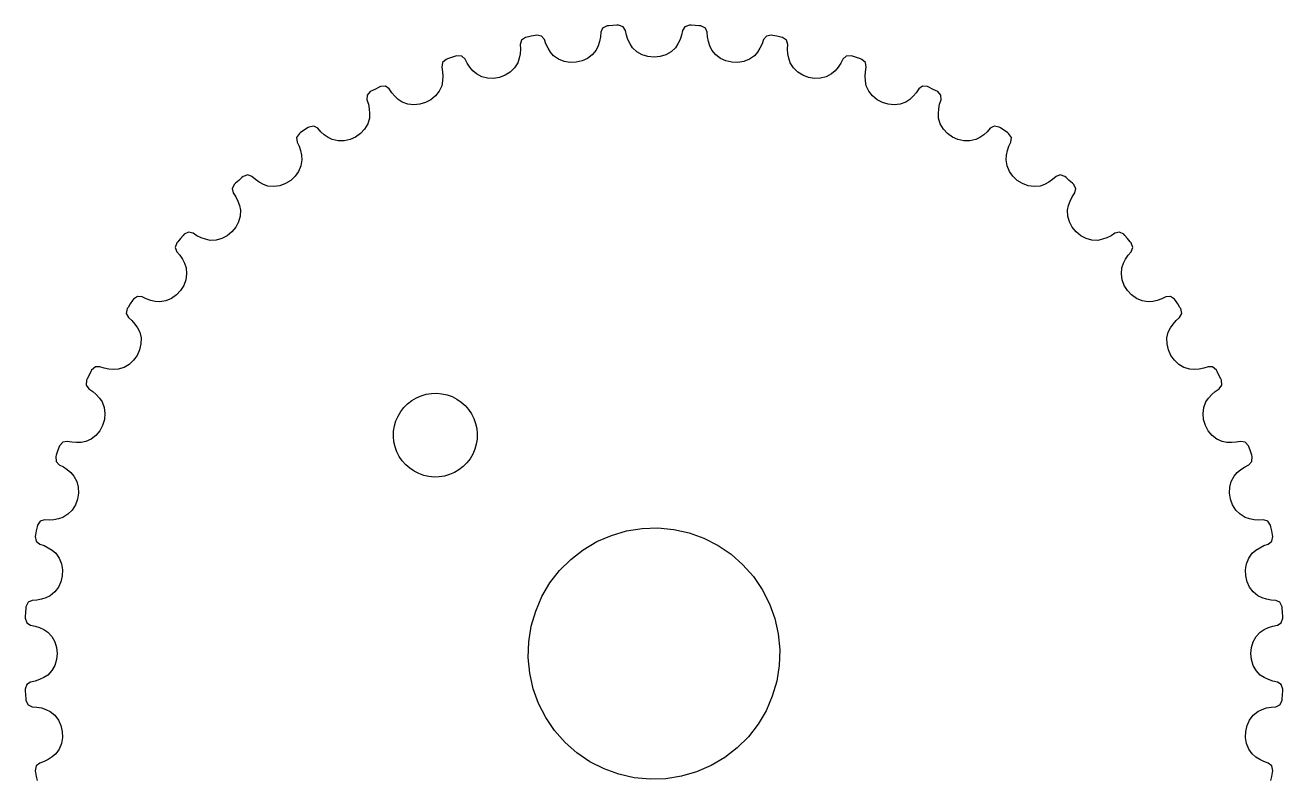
# Model space of a CAD drawing. Header units: metres. Extents: x -15 to 15, y 95 to 235.
# Drawn here: x -15 to 15, y 216.99 to 235 of the extents above; entities that cross this region are included whole.
import ezdxf

# ---------------------------------------------------------------- set-up
doc = ezdxf.new("R2010")
doc.units = ezdxf.units.M

msp = doc.modelspace()

# ---------------------------------------------------------------- linework, layer by layer
for p, q in [((-1.2247, 234.932), (-1.26839, 234.832)), ((-1.11827, 234.983), (-1.2247, 234.932)), ((-1.08076, 234.986), (-1.11827, 234.983)), ((-0.98267, 234.993), (-1.08076, 234.986)), ((-0.88452, 234.999), (-0.98267, 234.993)), ((-0.84697, 235.001), (-0.88452, 234.999)), ((-0.73459, 234.964), (-0.84697, 235.001)), ((-0.67837, 234.87), (-0.73459, 234.964)), ((0.73474, 234.964), (0.67837, 234.87)), ((0.84697, 235.001), (0.73474, 234.964)), ((0.88452, 234.999), (0.84697, 235.001)), ((0.98267, 234.993), (0.88452, 234.999)), ((1.08076, 234.986), (0.98267, 234.993)), ((1.11827, 234.983), (1.08076, 234.986)), ((1.22484, 234.932), (1.11827, 234.983)), ((1.26839, 234.832), (1.22484, 234.932)), ((-3.16319, 234.644), (-3.19348, 234.539)), ((-3.06439, 234.709), (-3.16319, 234.644)), ((-3.02759, 234.717), (-3.06439, 234.709)), ((-2.9312, 234.736), (-3.02759, 234.717)), ((-2.83469, 234.755), (-2.9312, 234.736)), ((-2.79773, 234.762), (-2.83469, 234.755)), ((-2.68147, 234.74), (-2.79773, 234.762)), ((-2.61356, 234.655), (-2.68147, 234.74)), ((-2.57729, 234.551), (-2.61356, 234.655)), ((-1.27646, 234.722), (-1.29799, 234.614)), ((-1.26839, 234.832), (-1.27646, 234.722)), ((-0.65599, 234.763), (-0.67837, 234.87)), ((-0.62039, 234.658), (-0.65599, 234.763)), ((-0.57219, 234.557), (-0.62039, 234.658)), ((0.62054, 234.658), (0.57236, 234.557)), ((0.65605, 234.763), (0.62054, 234.658)), ((0.67837, 234.87), (0.65605, 234.763)), ((1.2765, 234.722), (1.26839, 234.832)), ((1.29814, 234.613), (1.2765, 234.722)), ((2.61356, 234.655), (2.57733, 234.551)), ((2.68161, 234.74), (2.61356, 234.655)), ((2.79773, 234.762), (2.68161, 234.74)), ((2.83469, 234.755), (2.79773, 234.762)), ((2.9312, 234.736), (2.83469, 234.755)), ((3.02759, 234.717), (2.9312, 234.736)), ((3.06439, 234.709), (3.02759, 234.717)), ((3.16333, 234.644), (3.06439, 234.709)), ((3.19348, 234.539), (3.16333, 234.644)), ((-3.19434, 234.319), (-3.21481, 234.209)), ((-3.18712, 234.429), (-3.19434, 234.319)), ((-3.19348, 234.539), (-3.18712, 234.429)), ((-2.52832, 234.452), (-2.57729, 234.551)), ((-2.46739, 234.358), (-2.52832, 234.452)), ((-2.39519, 234.271), (-2.46739, 234.358)), ((-1.37994, 234.404), (-1.47218, 234.294)), ((-1.33263, 234.507), (-1.37994, 234.404)), ((-1.29799, 234.614), (-1.33263, 234.507)), ((-0.51199, 234.461), (-0.57219, 234.557)), ((-0.40616, 234.364), (-0.51199, 234.461)), ((-0.28165, 234.294), (-0.40616, 234.364)), ((0.40616, 234.364), (0.28165, 234.294)), ((0.51199, 234.461), (0.40616, 234.364)), ((0.57236, 234.557), (0.51199, 234.461)), ((1.33279, 234.507), (1.29814, 234.613)), ((1.37994, 234.404), (1.33279, 234.507)), ((1.47218, 234.294), (1.37994, 234.404)), ((2.46756, 234.358), (2.39519, 234.271)), ((2.52847, 234.452), (2.46756, 234.358)), ((2.57733, 234.551), (2.52847, 234.452)), ((3.18718, 234.429), (3.19348, 234.539)), ((3.19449, 234.319), (3.18718, 234.429)), ((3.21498, 234.209), (3.19449, 234.319)), ((-5.04756, 234.106), (-5.06392, 233.998)), ((-4.95808, 234.183), (-5.04756, 234.106)), ((-4.92259, 234.196), (-4.95808, 234.183)), ((-4.82957, 234.227), (-4.92259, 234.196)), ((-4.73636, 234.259), (-4.82957, 234.227)), ((-4.70062, 234.271), (-4.73636, 234.259)), ((-4.58247, 234.264), (-4.70062, 234.271)), ((-4.50403, 234.188), (-4.58247, 234.264)), ((-4.45447, 234.09), (-4.50403, 234.188)), ((-4.39299, 233.998), (-4.45447, 234.09)), ((-3.24828, 234.101), (-3.32536, 233.98)), ((-3.21481, 234.209), (-3.24828, 234.101)), ((-2.27757, 234.188), (-2.39519, 234.271)), ((-2.14494, 234.135), (-2.27757, 234.188)), ((-2.00317, 234.11), (-2.14494, 234.135)), ((-1.85823, 234.115), (-2.00317, 234.11)), ((-1.71706, 234.148), (-1.85823, 234.115)), ((-1.58646, 234.208), (-1.71706, 234.148)), ((-1.47218, 234.294), (-1.58646, 234.208)), ((-0.14429, 234.251), (-0.28165, 234.294)), ((0, 234.237), (-0.14429, 234.251)), ((0.14429, 234.251), (0, 234.237)), ((0.28165, 234.294), (0.14429, 234.251)), ((1.58646, 234.208), (1.47218, 234.294)), ((1.71706, 234.148), (1.58646, 234.208)), ((1.85823, 234.115), (1.71706, 234.148)), ((2.00317, 234.11), (1.85823, 234.115)), ((2.14494, 234.135), (2.00317, 234.11)), ((2.27757, 234.188), (2.14494, 234.135)), ((2.39519, 234.271), (2.27757, 234.188)), ((3.24828, 234.101), (3.21498, 234.209)), ((3.32536, 233.98), (3.24828, 234.101)), ((4.45453, 234.09), (4.39314, 233.998)), ((4.50403, 234.188), (4.45453, 234.09)), ((4.58261, 234.264), (4.50403, 234.188)), ((4.70062, 234.271), (4.58261, 234.264)), ((4.73636, 234.259), (4.70062, 234.271)), ((4.82957, 234.227), (4.73636, 234.259)), ((4.92259, 234.196), (4.82957, 234.227)), ((4.95808, 234.183), (4.92259, 234.196)), ((5.0477, 234.106), (4.95808, 234.183)), ((5.06392, 233.998), (5.0477, 234.106)), ((-5.06392, 233.998), (-5.04326, 233.89)), ((-5.04326, 233.89), (-5.03603, 233.78)), ((-5.03603, 233.78), (-5.04201, 233.668)), ((-4.32037, 233.913), (-4.39299, 233.998)), ((-4.2374, 233.836), (-4.32037, 233.913)), ((-4.11002, 233.769), (-4.2374, 233.836)), ((-3.97153, 233.734), (-4.11002, 233.769)), ((-3.82779, 233.728), (-3.97153, 233.734)), ((-3.68468, 233.751), (-3.82779, 233.728)), ((-3.54903, 233.803), (-3.68468, 233.751)), ((-3.42743, 233.88), (-3.54903, 233.803)), ((-3.32536, 233.98), (-3.42743, 233.88)), ((3.42743, 233.88), (3.32536, 233.98)), ((3.54903, 233.803), (3.42743, 233.88)), ((3.68468, 233.751), (3.54903, 233.803)), ((3.82779, 233.728), (3.68468, 233.751)), ((3.97153, 233.734), (3.82779, 233.728)), ((4.11002, 233.769), (3.97153, 233.734)), ((4.2374, 233.836), (4.11002, 233.769)), ((4.32054, 233.913), (4.2374, 233.836)), ((4.39314, 233.998), (4.32054, 233.913)), ((5.03616, 233.78), (5.04332, 233.89)), ((5.04216, 233.668), (5.03616, 233.78)), ((5.04332, 233.89), (5.06392, 233.998)), ((-6.76695, 233.415), (-6.84557, 233.326)), ((-6.73338, 233.432), (-6.76695, 233.415)), ((-6.64532, 233.475), (-6.73338, 233.432)), ((-6.55699, 233.519), (-6.64532, 233.475)), ((-6.5231, 233.535), (-6.55699, 233.519)), ((-6.40506, 233.544), (-6.5231, 233.535)), ((-6.31743, 233.479), (-6.40506, 233.544)), ((-6.25545, 233.388), (-6.31743, 233.479)), ((-5.12163, 233.426), (-5.20975, 233.313)), ((-5.06104, 233.556), (-5.12163, 233.426)), ((-5.04201, 233.668), (-5.06104, 233.556)), ((5.06104, 233.556), (5.04216, 233.668)), ((5.12163, 233.426), (5.06104, 233.556)), ((5.20975, 233.313), (5.12163, 233.426)), ((6.31743, 233.479), (6.25549, 233.388)), ((6.4052, 233.544), (6.31743, 233.479)), ((6.5231, 233.535), (6.4052, 233.544)), ((6.55699, 233.519), (6.5231, 233.535)), ((6.64532, 233.475), (6.55699, 233.519)), ((6.73338, 233.432), (6.64532, 233.475)), ((6.76695, 233.415), (6.73338, 233.432)), ((6.84569, 233.326), (6.76695, 233.415)), ((-6.84557, 233.326), (-6.84772, 233.217)), ((-6.84772, 233.217), (-6.81311, 233.113)), ((-6.18251, 233.305), (-6.25545, 233.388)), ((-6.09944, 233.23), (-6.18251, 233.305)), ((-6.0071, 233.164), (-6.09944, 233.23)), ((-5.87213, 233.115), (-6.0071, 233.164)), ((-5.73016, 233.098), (-5.87213, 233.115)), ((-5.44807, 233.153), (-5.5869, 233.111)), ((-5.32028, 233.221), (-5.44807, 233.153)), ((-5.20975, 233.313), (-5.32028, 233.221)), ((5.32028, 233.221), (5.20975, 233.313)), ((5.44807, 233.153), (5.32028, 233.221)), ((5.5869, 233.111), (5.44807, 233.153)), ((5.87213, 233.115), (5.73016, 233.098)), ((6.0071, 233.164), (5.87213, 233.115)), ((6.09959, 233.23), (6.0071, 233.164)), ((6.18265, 233.305), (6.09959, 233.23)), ((6.25549, 233.388), (6.18265, 233.305)), ((6.81316, 233.113), (6.84772, 233.217)), ((6.84772, 233.217), (6.84569, 233.326)), ((-6.81311, 233.113), (-6.79153, 233.004)), ((-6.79153, 233.004), (-6.78291, 232.893)), ((-6.78291, 232.893), (-6.7872, 232.78)), ((-5.5869, 233.111), (-5.73016, 233.098)), ((5.73016, 233.098), (5.5869, 233.111)), ((6.78307, 232.893), (6.79167, 233.004)), ((6.7872, 232.78), (6.78307, 232.893)), ((6.79167, 233.004), (6.81316, 233.113)), ((-8.26543, 232.547), (-8.34737, 232.493)), ((-8.23395, 232.568), (-8.26543, 232.547)), ((-8.11806, 232.592), (-8.23395, 232.568)), ((-8.02272, 232.539), (-8.11806, 232.592)), ((-7.94939, 232.457), (-8.02272, 232.539)), ((-6.90292, 232.52), (-7.0005, 232.414)), ((-6.83028, 232.643), (-6.90292, 232.52)), ((-6.7872, 232.78), (-6.83028, 232.643)), ((6.83028, 232.643), (6.7872, 232.78)), ((6.90292, 232.52), (6.83028, 232.643)), ((7.0005, 232.414), (6.90292, 232.52)), ((8.02272, 232.539), (7.94943, 232.457)), ((8.11818, 232.592), (8.02272, 232.539)), ((8.23395, 232.568), (8.11818, 232.592)), ((8.26543, 232.547), (8.23395, 232.568)), ((8.34737, 232.493), (8.26543, 232.547)), ((-8.46002, 232.417), (-8.52644, 232.319)), ((-8.52644, 232.319), (-8.51434, 232.21)), ((-8.42896, 232.438), (-8.46002, 232.417)), ((-8.34737, 232.493), (-8.42896, 232.438)), ((-7.86623, 232.384), (-7.94939, 232.457)), ((-7.77414, 232.321), (-7.86623, 232.384)), ((-7.67401, 232.268), (-7.77414, 232.321)), ((-7.53378, 232.237), (-7.67401, 232.268)), ((-7.39076, 232.238), (-7.53378, 232.237)), ((-7.25043, 232.27), (-7.39076, 232.238)), ((-7.11826, 232.329), (-7.25043, 232.27)), ((-7.0005, 232.414), (-7.11826, 232.329)), ((7.11826, 232.329), (7.0005, 232.414)), ((7.25043, 232.27), (7.11826, 232.329)), ((7.39076, 232.238), (7.25043, 232.27)), ((7.53378, 232.237), (7.39076, 232.238)), ((7.67401, 232.268), (7.53378, 232.237)), ((7.77429, 232.321), (7.67401, 232.268)), ((7.86636, 232.384), (7.77429, 232.321)), ((7.94943, 232.457), (7.86636, 232.384)), ((8.42896, 232.438), (8.34737, 232.493)), ((8.46002, 232.417), (8.42896, 232.438)), ((8.52655, 232.319), (8.46002, 232.417)), ((8.51434, 232.21), (8.52655, 232.319)), ((-8.51434, 232.21), (-8.46638, 232.111)), ((-8.46638, 232.111), (-8.43085, 232.007)), ((-8.43085, 232.007), (-8.40778, 231.897)), ((8.40791, 231.897), (8.43097, 232.007)), ((8.43097, 232.007), (8.46643, 232.111)), ((8.46643, 232.111), (8.51434, 232.21)), ((-8.42204, 231.643), (-8.478, 231.511)), ((-8.39723, 231.785), (-8.42204, 231.643)), ((-8.40778, 231.897), (-8.39723, 231.785)), ((8.39723, 231.785), (8.40791, 231.897)), ((8.42204, 231.643), (8.39723, 231.785)), ((8.478, 231.511), (8.42204, 231.643)), ((-9.83243, 231.361), (-9.90659, 231.296)), ((-9.80392, 231.385), (-9.83243, 231.361)), ((-9.69215, 231.424), (-9.80392, 231.385)), ((-9.59076, 231.385), (-9.69215, 231.424)), ((-9.50731, 231.313), (-9.59076, 231.385)), ((-8.56094, 231.394), (-8.66664, 231.295)), ((-8.478, 231.511), (-8.56094, 231.394)), ((8.56094, 231.394), (8.478, 231.511)), ((8.66664, 231.295), (8.56094, 231.394)), ((9.59076, 231.385), (9.50735, 231.313)), ((9.69226, 231.424), (9.59076, 231.385)), ((9.80392, 231.385), (9.69226, 231.424)), ((9.83243, 231.361), (9.80392, 231.385)), ((9.90659, 231.296), (9.83243, 231.361)), ((-10.0083, 231.206), (-10.0614, 231.101)), ((-10.0614, 231.101), (-10.0353, 230.995)), ((-9.9803, 231.231), (-10.0083, 231.206)), ((-9.90659, 231.296), (-9.9803, 231.231)), ((-9.41536, 231.251), (-9.50731, 231.313)), ((-9.31583, 231.201), (-9.41536, 231.251)), ((-9.20963, 231.161), (-9.31583, 231.201)), ((-9.06651, 231.149), (-9.20963, 231.161)), ((-8.9249, 231.168), (-9.06651, 231.149)), ((-8.7899, 231.218), (-8.9249, 231.168)), ((-8.66664, 231.295), (-8.7899, 231.218)), ((8.7899, 231.218), (8.66664, 231.295)), ((8.9249, 231.168), (8.7899, 231.218)), ((9.06651, 231.149), (8.9249, 231.168)), ((9.20963, 231.161), (9.06651, 231.149)), ((9.31596, 231.201), (9.20963, 231.161)), ((9.41548, 231.251), (9.31596, 231.201)), ((9.50735, 231.313), (9.41548, 231.251)), ((9.9803, 231.231), (9.90659, 231.296)), ((10.0083, 231.206), (9.9803, 231.231)), ((10.0615, 231.1), (10.0083, 231.206)), ((10.0353, 230.995), (10.0615, 231.1)), ((-10.0353, 230.995), (-9.97481, 230.903)), ((-9.97481, 230.903), (-9.9259, 230.803)), ((-9.9259, 230.803), (-9.88878, 230.698)), ((9.8889, 230.698), (9.92603, 230.803)), ((9.92603, 230.803), (9.97484, 230.903)), ((9.97484, 230.903), (10.0353, 230.995)), ((-9.86972, 230.444), (-9.908, 230.306)), ((-9.88878, 230.698), (-9.86359, 230.588)), ((-9.86359, 230.588), (-9.86972, 230.444)), ((9.86359, 230.588), (9.8889, 230.698)), ((9.86972, 230.444), (9.86359, 230.588)), ((9.908, 230.306), (9.86972, 230.444)), ((-9.9749, 230.179), (-10.0667, 230.067)), ((-9.908, 230.306), (-9.9749, 230.179)), ((9.9749, 230.179), (9.908, 230.306)), ((10.0667, 230.067), (9.9749, 230.179)), ((-11.3609, 229.832), (-11.3854, 229.804)), ((-11.2963, 229.907), (-11.3609, 229.832)), ((-11.2312, 229.98), (-11.2963, 229.907)), ((-11.2061, 230.008), (-11.2312, 229.98)), ((-11.1004, 230.062), (-11.2061, 230.008)), ((-10.9947, 230.035), (-11.1004, 230.062)), ((-10.9026, 229.975), (-10.9947, 230.035)), ((-10.8034, 229.926), (-10.9026, 229.975)), ((-10.6981, 229.889), (-10.8034, 229.926)), ((-10.5877, 229.864), (-10.6981, 229.889)), ((-10.4441, 229.87), (-10.5877, 229.864)), ((-10.3063, 229.908), (-10.4441, 229.87)), ((-10.179, 229.975), (-10.3063, 229.908)), ((-10.0667, 230.067), (-10.179, 229.975)), ((10.179, 229.975), (10.0667, 230.067)), ((10.3063, 229.908), (10.179, 229.975)), ((10.4441, 229.87), (10.3063, 229.908)), ((10.5877, 229.864), (10.4441, 229.87)), ((10.6982, 229.889), (10.5877, 229.864)), ((10.8035, 229.926), (10.6982, 229.889)), ((10.9026, 229.975), (10.8035, 229.926)), ((10.9947, 230.035), (10.9026, 229.975)), ((11.1005, 230.061), (10.9947, 230.035)), ((11.2061, 230.008), (11.1005, 230.061)), ((11.2312, 229.98), (11.2061, 230.008)), ((11.2963, 229.907), (11.2312, 229.98)), ((11.3609, 229.832), (11.2963, 229.907)), ((11.3854, 229.804), (11.3609, 229.832)), ((-11.3854, 229.804), (-11.4243, 229.692)), ((-11.4243, 229.692), (-11.3845, 229.591)), ((-11.3845, 229.591), (-11.3125, 229.507)), ((11.3126, 229.507), (11.3845, 229.591)), ((11.3845, 229.591), (11.4243, 229.692)), ((11.4243, 229.692), (11.3854, 229.804)), ((-11.3125, 229.507), (-11.2511, 229.415)), ((-11.2511, 229.415), (-11.2006, 229.316)), ((-11.2006, 229.316), (-11.1612, 229.21)), ((11.1612, 229.21), (11.2007, 229.316)), ((11.2007, 229.316), (11.2512, 229.415)), ((11.2512, 229.415), (11.3126, 229.507)), ((-11.1685, 228.925), (-11.2182, 228.79)), ((-11.1485, 229.067), (-11.1685, 228.925)), ((-11.1612, 229.21), (-11.1485, 229.067)), ((11.1485, 229.067), (11.1612, 229.21)), ((11.1685, 228.925), (11.1485, 229.067)), ((11.2182, 228.79), (11.1685, 228.925)), ((-11.2946, 228.667), (-11.3939, 228.561)), ((-11.2182, 228.79), (-11.2946, 228.667)), ((11.2946, 228.667), (11.2182, 228.79)), ((11.3939, 228.561), (11.2946, 228.667)), ((-12.4927, 228.347), (-12.5471, 228.265)), ((-12.4378, 228.429), (-12.4927, 228.347)), ((-12.4166, 228.46), (-12.4378, 228.429)), ((-12.3187, 228.527), (-12.4166, 228.46)), ((-12.2105, 228.514), (-12.3187, 228.527)), ((-12.1113, 228.466), (-12.2105, 228.514)), ((-12.0066, 228.431), (-12.1113, 228.466)), ((-11.8973, 228.408), (-12.0066, 228.431)), ((-11.7845, 228.397), (-11.8973, 228.408)), ((-11.643, 228.422), (-11.7845, 228.397)), ((-11.5114, 228.478), (-11.643, 228.422)), ((-11.3939, 228.561), (-11.5114, 228.478)), ((11.5114, 228.478), (11.3939, 228.561)), ((11.643, 228.422), (11.5114, 228.478)), ((11.7845, 228.397), (11.643, 228.422)), ((11.8974, 228.408), (11.7845, 228.397)), ((12.0067, 228.431), (11.8974, 228.408)), ((12.1113, 228.466), (12.0067, 228.431)), ((12.2105, 228.514), (12.1113, 228.466)), ((12.3188, 228.526), (12.2105, 228.514)), ((12.4166, 228.46), (12.3188, 228.526)), ((12.4378, 228.429), (12.4166, 228.46)), ((12.4927, 228.347), (12.4378, 228.429)), ((12.5471, 228.265), (12.4927, 228.347)), ((-12.5677, 228.234), (-12.5916, 228.118)), ((-12.5916, 228.118), (-12.539, 228.023)), ((-12.5471, 228.265), (-12.5677, 228.234)), ((-12.539, 228.023), (-12.4567, 227.949)), ((12.4567, 227.949), (12.539, 228.023)), ((12.539, 228.023), (12.5917, 228.118)), ((12.5677, 228.234), (12.5471, 228.265)), ((12.5917, 228.118), (12.5677, 228.234)), ((-12.4567, 227.949), (-12.3839, 227.866)), ((-12.3839, 227.866), (-12.3207, 227.774)), ((-12.3207, 227.774), (-12.2678, 227.674)), ((12.2678, 227.674), (12.3208, 227.774)), ((12.3208, 227.774), (12.3839, 227.866)), ((12.3839, 227.866), (12.4567, 227.949)), ((-12.2678, 227.674), (-12.2366, 227.534)), ((-12.2366, 227.534), (-12.2379, 227.391)), ((12.2366, 227.534), (12.2678, 227.674)), ((12.2379, 227.391), (12.2366, 227.534)), ((-12.3292, 227.118), (-12.4138, 227.001)), ((-12.2695, 227.25), (-12.3292, 227.118)), ((-12.2379, 227.391), (-12.2695, 227.25)), ((12.2695, 227.25), (12.2379, 227.391)), ((12.3292, 227.118), (12.2695, 227.25)), ((12.4138, 227.001), (12.3292, 227.118)), ((-13.3263, 226.846), (-13.4146, 226.767)), ((-13.2174, 226.848), (-13.3263, 226.846)), ((-13.1127, 226.813), (-13.2174, 226.848)), ((-12.6427, 226.83), (-12.7798, 226.787)), ((-12.5195, 226.903), (-12.6427, 226.83)), ((-12.4138, 227.001), (-12.5195, 226.903)), ((12.5195, 226.903), (12.4138, 227.001)), ((12.6427, 226.83), (12.5195, 226.903)), ((12.7798, 226.787), (12.6427, 226.83)), ((13.2174, 226.848), (13.1128, 226.813)), ((13.3264, 226.846), (13.2174, 226.848)), ((13.4146, 226.767), (13.3264, 226.846)), ((-13.5349, 226.523), (-13.5435, 226.405)), ((-13.5186, 226.557), (-13.5349, 226.523)), ((-13.4754, 226.645), (-13.5186, 226.557)), ((-13.4316, 226.733), (-13.4754, 226.645)), ((-13.4146, 226.767), (-13.4316, 226.733)), ((-13.0043, 226.792), (-13.1127, 226.813)), ((-12.893, 226.783), (-13.0043, 226.792)), ((-12.7798, 226.787), (-12.893, 226.783)), ((12.8931, 226.783), (12.7798, 226.787)), ((13.0044, 226.792), (12.8931, 226.783)), ((13.1128, 226.813), (13.0044, 226.792)), ((13.4316, 226.733), (13.4146, 226.767)), ((13.4754, 226.645), (13.4316, 226.733)), ((13.5186, 226.557), (13.4754, 226.645)), ((13.5349, 226.523), (13.5186, 226.557)), ((13.5436, 226.405), (13.5349, 226.523)), ((-13.5435, 226.405), (-13.4789, 226.317)), ((-13.4789, 226.317), (-13.3878, 226.255)), ((-13.3878, 226.255), (-13.3047, 226.183)), ((-5.30901, 226.21), (-5.18349, 226.214)), ((-5.18349, 226.214), (-5.05847, 226.203)), ((13.3047, 226.183), (13.3878, 226.255)), ((13.3878, 226.255), (13.4789, 226.317)), ((13.4789, 226.317), (13.5436, 226.405)), ((-13.3047, 226.183), (-13.2301, 226.1)), ((-13.2301, 226.1), (-13.1645, 226.007)), ((-13.1645, 226.007), (-13.1152, 225.872)), ((-5.96501, 225.876), (-5.87622, 225.965)), ((-5.87622, 225.965), (-5.77699, 226.042)), ((-5.77699, 226.042), (-5.6689, 226.106)), ((-5.6689, 226.106), (-5.55365, 226.156)), ((-5.55365, 226.156), (-5.43304, 226.191)), ((-5.43304, 226.191), (-5.30901, 226.21)), ((-5.05847, 226.203), (-4.93591, 226.175)), ((-4.93591, 226.175), (-4.81776, 226.133)), ((-4.81776, 226.133), (-4.70586, 226.076)), ((-4.70586, 226.076), (-4.60201, 226.005)), ((-4.60201, 226.005), (-4.5078, 225.922)), ((-4.5078, 225.922), (-4.42474, 225.828)), ((13.1152, 225.872), (13.1645, 226.007)), ((13.1645, 226.007), (13.2301, 226.099)), ((13.2301, 226.099), (13.3047, 226.183)), ((-13.1152, 225.872), (-13.0979, 225.73)), ((-13.0979, 225.73), (-13.1109, 225.587)), ((-6.15579, 225.554), (-6.10591, 225.669)), ((-6.10591, 225.669), (-6.04199, 225.777)), ((-6.04199, 225.777), (-5.96501, 225.876)), ((-4.42474, 225.828), (-4.35416, 225.724)), ((-4.35416, 225.724), (-4.29715, 225.612)), ((13.0979, 225.73), (13.1152, 225.872)), ((13.1109, 225.587), (13.0979, 225.73)), ((-13.2214, 225.32), (-13.3134, 225.21)), ((-13.1528, 225.448), (-13.2214, 225.32)), ((-13.1109, 225.587), (-13.1528, 225.448)), ((-6.21046, 225.309), (-6.19083, 225.433)), ((-6.19083, 225.433), (-6.15579, 225.554)), ((-4.29715, 225.612), (-4.25461, 225.494)), ((-4.25461, 225.494), (-4.22722, 225.371)), ((-4.22722, 225.371), (-4.21539, 225.246)), ((13.1528, 225.448), (13.1109, 225.587)), ((13.2214, 225.32), (13.1528, 225.448)), ((13.3134, 225.21), (13.2214, 225.32)), ((-14.1058, 225.048), (-14.1832, 224.958)), ((-13.9981, 225.064), (-14.1058, 225.048)), ((-13.8899, 225.043), (-13.9981, 225.064)), ((-13.7796, 225.036), (-13.8899, 225.043)), ((-13.6681, 225.042), (-13.7796, 225.036)), ((-13.5564, 225.061), (-13.6681, 225.042)), ((-13.4261, 225.122), (-13.5564, 225.061)), ((-13.3134, 225.21), (-13.4261, 225.122)), ((-6.21442, 225.183), (-6.21046, 225.309)), ((-6.20259, 225.058), (-6.21442, 225.183)), ((-6.1752, 224.936), (-6.20259, 225.058)), ((-4.21935, 225.121), (-4.23898, 224.997)), ((-4.21539, 225.246), (-4.21935, 225.121)), ((13.4261, 225.122), (13.3134, 225.21)), ((13.5564, 225.061), (13.4261, 225.122)), ((13.6682, 225.042), (13.5564, 225.061)), ((13.7796, 225.036), (13.6682, 225.042)), ((13.8899, 225.043), (13.7796, 225.036)), ((13.9981, 225.064), (13.8899, 225.043)), ((14.1059, 225.048), (13.9981, 225.064)), ((14.1832, 224.958), (14.1059, 225.048)), ((-14.2588, 224.736), (-14.2705, 224.701)), ((-14.2275, 224.83), (-14.2588, 224.736)), ((-14.1956, 224.923), (-14.2275, 224.83)), ((-14.1832, 224.958), (-14.1956, 224.923)), ((-6.13266, 224.818), (-6.1752, 224.936)), ((-6.07565, 224.706), (-6.13266, 224.818)), ((-4.3239, 224.761), (-4.38783, 224.653)), ((-4.27403, 224.876), (-4.3239, 224.761)), ((-4.23898, 224.997), (-4.27403, 224.876)), ((14.1956, 224.923), (14.1832, 224.958)), ((14.2275, 224.83), (14.1956, 224.923)), ((14.2588, 224.736), (14.2275, 224.83)), ((14.2705, 224.701), (14.2588, 224.736)), ((-14.2705, 224.701), (-14.2637, 224.583)), ((-14.2637, 224.583), (-14.1882, 224.504)), ((-14.1882, 224.504), (-14.0897, 224.455)), ((-14.0897, 224.455), (-13.9978, 224.393)), ((-6.00507, 224.602), (-6.07565, 224.706)), ((-5.92201, 224.508), (-6.00507, 224.602)), ((-5.8278, 224.425), (-5.92201, 224.508)), ((-5.72395, 224.354), (-5.8278, 224.425)), ((-4.55359, 224.465), (-4.65282, 224.388)), ((-4.4648, 224.554), (-4.55359, 224.465)), ((-4.38783, 224.653), (-4.4648, 224.554)), ((13.9979, 224.393), (14.0898, 224.454)), ((14.0898, 224.454), (14.1882, 224.504)), ((14.1882, 224.504), (14.2637, 224.582)), ((14.2637, 224.582), (14.2705, 224.701)), ((-13.9978, 224.393), (-13.9131, 224.321)), ((-13.9131, 224.321), (-13.836, 224.237)), ((-13.836, 224.237), (-13.7695, 224.11)), ((-5.61206, 224.297), (-5.72395, 224.354)), ((-5.4939, 224.255), (-5.61206, 224.297)), ((-5.37134, 224.227), (-5.4939, 224.255)), ((-5.24632, 224.215), (-5.37134, 224.227)), ((-5.1208, 224.219), (-5.24632, 224.215)), ((-4.99677, 224.239), (-5.1208, 224.219)), ((-4.87616, 224.274), (-4.99677, 224.239)), ((-4.76091, 224.324), (-4.87616, 224.274)), ((-4.65282, 224.388), (-4.76091, 224.324)), ((13.7695, 224.11), (13.836, 224.237)), ((13.836, 224.237), (13.9131, 224.32)), ((13.9131, 224.32), (13.9979, 224.393)), ((-13.7695, 224.11), (-13.7337, 223.972)), ((-13.728, 223.828), (-13.7514, 223.685)), ((-13.7337, 223.972), (-13.728, 223.828)), ((13.728, 223.828), (13.7337, 223.972)), ((13.7514, 223.685), (13.728, 223.828)), ((13.7337, 223.972), (13.7695, 224.11)), ((-13.8027, 223.549), (-13.8795, 223.427)), ((-13.7514, 223.685), (-13.8027, 223.549)), ((13.8027, 223.549), (13.7514, 223.685)), ((13.8795, 223.427), (13.8027, 223.549)), ((-14.2093, 223.215), (-14.319, 223.194)), ((-14.101, 223.248), (-14.2093, 223.215)), ((-13.9797, 223.325), (-14.101, 223.248)), ((-13.8795, 223.427), (-13.9797, 223.325)), ((13.9797, 223.325), (13.8795, 223.427)), ((14.101, 223.248), (13.9797, 223.325)), ((14.2093, 223.215), (14.101, 223.248)), ((14.3191, 223.194), (14.2093, 223.215)), ((-14.7362, 222.931), (-14.755, 222.835)), ((-14.7167, 223.028), (-14.7362, 222.931)), ((-14.709, 223.064), (-14.7167, 223.028)), ((-14.644, 223.163), (-14.709, 223.064)), ((-14.5393, 223.193), (-14.644, 223.163)), ((-14.4293, 223.187), (-14.5393, 223.193)), ((-14.319, 223.194), (-14.4293, 223.187)), ((-1.0162, 222.823), (-0.65442, 222.928)), ((-0.65442, 222.928), (-0.28232, 222.987)), ((-0.28232, 222.987), (0.09422, 222.999)), ((0.09422, 222.999), (0.4693, 222.963)), ((0.4693, 222.963), (0.83696, 222.881)), ((14.4293, 223.187), (14.3191, 223.194)), ((14.5393, 223.193), (14.4293, 223.187)), ((14.644, 223.163), (14.5393, 223.193)), ((14.709, 223.064), (14.644, 223.163)), ((14.7167, 223.028), (14.709, 223.064)), ((14.7362, 222.931), (14.7167, 223.028)), ((14.755, 222.835), (14.7362, 222.931)), ((-14.755, 222.835), (-14.762, 222.798)), ((-14.762, 222.798), (-14.7398, 222.682)), ((-14.7398, 222.682), (-14.6547, 222.614)), ((-14.6547, 222.614), (-14.5506, 222.577)), ((-1.68625, 222.481), (-1.36197, 222.673)), ((-1.36197, 222.673), (-1.0162, 222.823)), ((0.83696, 222.881), (1.19144, 222.753)), ((1.19144, 222.753), (1.52711, 222.582)), ((14.5506, 222.577), (14.6547, 222.614)), ((14.6547, 222.614), (14.7399, 222.681)), ((14.7399, 222.681), (14.762, 222.798)), ((14.762, 222.798), (14.755, 222.835)), ((-14.5506, 222.577), (-14.4515, 222.528)), ((-14.4515, 222.528), (-14.358, 222.468)), ((-14.358, 222.468), (-14.2707, 222.395)), ((-14.2707, 222.395), (-14.1882, 222.278)), ((-1.98393, 222.25), (-1.68625, 222.481)), ((1.52711, 222.582), (1.83871, 222.37)), ((1.83871, 222.37), (2.12131, 222.121)), ((14.1882, 222.278), (14.2707, 222.395)), ((14.2707, 222.395), (14.358, 222.467)), ((14.358, 222.467), (14.4515, 222.528)), ((14.4515, 222.528), (14.5506, 222.577)), ((-14.1882, 222.278), (-14.1346, 222.145)), ((-14.1346, 222.145), (-14.1102, 222.003)), ((-2.25032, 221.984), (-1.98393, 222.25)), ((2.12131, 222.121), (2.37045, 221.839)), ((14.1102, 222.003), (14.1346, 222.145)), ((14.1346, 222.145), (14.1882, 222.278)), ((-14.1479, 221.717), (-14.2082, 221.586)), ((-14.1147, 221.858), (-14.1479, 221.717)), ((-14.1102, 222.003), (-14.1147, 221.858)), ((-2.48123, 221.686), (-2.25032, 221.984)), ((2.37045, 221.839), (2.58221, 221.527)), ((14.1147, 221.858), (14.1102, 222.003)), ((14.1479, 221.717), (14.1147, 221.858)), ((14.2082, 221.586), (14.1479, 221.717)), ((-14.2942, 221.472), (-14.4043, 221.38)), ((-14.2082, 221.586), (-14.2942, 221.472)), ((-2.673, 221.362), (-2.48123, 221.686)), ((2.58221, 221.527), (2.75325, 221.191)), ((14.2942, 221.472), (14.2082, 221.586)), ((14.4043, 221.38), (14.2942, 221.472)), ((-14.9831, 221.118), (-14.9859, 221.081)), ((-14.9316, 221.225), (-14.9831, 221.118)), ((-14.8318, 221.268), (-14.9316, 221.225)), ((-14.7219, 221.277), (-14.8318, 221.268)), ((-14.6135, 221.298), (-14.7219, 221.277)), ((-14.5074, 221.333), (-14.6135, 221.298)), ((-14.4043, 221.38), (-14.5074, 221.333)), ((-2.82263, 221.016), (-2.673, 221.362)), ((2.75325, 221.191), (2.88087, 220.837)), ((14.5074, 221.333), (14.4043, 221.38)), ((14.6135, 221.298), (14.5074, 221.333)), ((14.7219, 221.276), (14.6135, 221.298)), ((14.8318, 221.268), (14.7219, 221.276)), ((14.9316, 221.225), (14.8318, 221.268)), ((14.9831, 221.118), (14.9316, 221.225)), ((14.9859, 221.081), (14.9831, 221.118)), ((-14.9988, 220.885), (-15.0009, 220.847)), ((-15.0009, 220.847), (-14.9638, 220.735)), ((-14.9927, 220.983), (-14.9988, 220.885)), ((-14.9859, 221.081), (-14.9927, 220.983)), ((-2.92773, 220.654), (-2.82263, 221.016)), ((2.88087, 220.837), (2.96306, 220.469)), ((14.9638, 220.735), (15.0009, 220.847)), ((14.9927, 220.983), (14.9859, 221.081)), ((14.9988, 220.885), (14.9927, 220.983)), ((15.0009, 220.847), (14.9988, 220.885)), ((-14.9638, 220.735), (-14.8705, 220.678)), ((-14.8705, 220.678), (-14.7626, 220.656)), ((-14.7626, 220.656), (-14.6579, 220.621)), ((-14.6579, 220.621), (-14.5572, 220.572)), ((-14.5572, 220.572), (-14.4612, 220.512)), ((-2.98668, 220.282), (-2.92773, 220.654)), ((14.4612, 220.512), (14.5572, 220.572)), ((14.5572, 220.572), (14.6579, 220.62)), ((14.6579, 220.62), (14.7626, 220.656)), ((14.7626, 220.656), (14.8705, 220.678)), ((14.8705, 220.678), (14.9638, 220.735)), ((-14.4612, 220.512), (-14.3641, 220.406)), ((-14.3641, 220.406), (-14.2937, 220.282)), ((-14.2937, 220.282), (-14.2509, 220.144)), ((-2.9985, 219.906), (-2.98668, 220.282)), ((2.96306, 220.469), (2.9985, 220.094)), ((14.2509, 220.144), (14.2937, 220.282)), ((14.2937, 220.282), (14.3641, 220.406)), ((14.3641, 220.406), (14.4612, 220.512)), ((-14.2509, 220.144), (-14.2365, 220)), ((-14.2365, 220), (-14.2509, 219.856)), ((2.9985, 220.094), (2.98668, 219.718)), ((14.2365, 220), (14.2509, 220.144)), ((14.2509, 219.856), (14.2365, 220)), ((-14.2937, 219.718), (-14.3641, 219.594)), ((-14.2509, 219.856), (-14.2937, 219.718)), ((-2.96306, 219.531), (-2.9985, 219.906)), ((2.98668, 219.718), (2.92773, 219.346)), ((14.2937, 219.718), (14.2509, 219.856)), ((14.3641, 219.594), (14.2937, 219.718)), ((-14.8705, 219.322), (-14.9638, 219.265)), ((-14.7626, 219.344), (-14.8705, 219.322)), ((-14.6579, 219.38), (-14.7626, 219.344)), ((-14.5572, 219.428), (-14.6579, 219.38)), ((-14.4612, 219.488), (-14.5572, 219.428)), ((-14.3641, 219.594), (-14.4612, 219.488)), ((-2.88087, 219.163), (-2.96306, 219.531)), ((2.92773, 219.346), (2.82263, 218.984)), ((14.4612, 219.488), (14.3641, 219.594)), ((14.5572, 219.428), (14.4612, 219.488)), ((14.6579, 219.379), (14.5572, 219.428)), ((14.7626, 219.344), (14.6579, 219.379)), ((14.8705, 219.322), (14.7626, 219.344)), ((14.9638, 219.265), (14.8705, 219.322)), ((-14.9638, 219.265), (-15.0009, 219.153)), ((-15.0009, 219.153), (-14.9988, 219.115)), ((-14.9988, 219.115), (-14.9927, 219.017)), ((-14.9927, 219.017), (-14.9859, 218.919)), ((-2.75325, 218.809), (-2.88087, 219.163)), ((15.0009, 219.153), (14.9638, 219.265)), ((14.9859, 218.919), (14.9927, 219.017)), ((14.9927, 219.017), (14.9988, 219.115)), ((14.9988, 219.115), (15.0009, 219.153)), ((-14.9859, 218.919), (-14.9831, 218.882)), ((-14.9831, 218.882), (-14.9316, 218.775)), ((-14.9316, 218.775), (-14.8318, 218.732)), ((-14.8318, 218.732), (-14.7219, 218.724)), ((-14.7219, 218.724), (-14.6135, 218.702)), ((-2.58221, 218.473), (-2.75325, 218.809)), ((2.82263, 218.984), (2.673, 218.638)), ((14.6135, 218.702), (14.7219, 218.723)), ((14.7219, 218.723), (14.8318, 218.732)), ((14.8318, 218.732), (14.9316, 218.775)), ((14.9316, 218.775), (14.9831, 218.882)), ((14.9831, 218.882), (14.9859, 218.919)), ((-14.6135, 218.702), (-14.5074, 218.667)), ((-14.5074, 218.667), (-14.4043, 218.62)), ((-14.4043, 218.62), (-14.2942, 218.528)), ((-14.2942, 218.528), (-14.2082, 218.414)), ((-14.2082, 218.414), (-14.1479, 218.283)), ((-2.37045, 218.161), (-2.58221, 218.473)), ((2.673, 218.638), (2.48123, 218.314)), ((14.1479, 218.283), (14.2082, 218.414)), ((14.2082, 218.414), (14.2942, 218.528)), ((14.2942, 218.528), (14.4043, 218.62)), ((14.4043, 218.62), (14.5074, 218.667)), ((14.5074, 218.667), (14.6135, 218.702)), ((-14.1479, 218.283), (-14.1147, 218.142)), ((-14.1147, 218.142), (-14.1102, 217.997)), ((-2.12131, 217.879), (-2.37045, 218.161)), ((2.48123, 218.314), (2.25032, 218.016)), ((14.1102, 217.997), (14.1147, 218.142)), ((14.1147, 218.142), (14.1479, 218.283)), ((-14.1346, 217.855), (-14.1882, 217.722)), ((-14.1102, 217.997), (-14.1346, 217.855)), ((-1.83871, 217.63), (-2.12131, 217.879)), ((2.25032, 218.016), (1.98393, 217.75)), ((14.1346, 217.855), (14.1102, 217.997)), ((14.1882, 217.722), (14.1346, 217.855)), ((-14.358, 217.533), (-14.4515, 217.472)), ((-14.2707, 217.605), (-14.358, 217.533)), ((-14.1882, 217.722), (-14.2707, 217.605)), ((-1.52711, 217.418), (-1.83871, 217.63)), ((1.68625, 217.519), (1.36197, 217.327)), ((1.98393, 217.75), (1.68625, 217.519)), ((14.2707, 217.605), (14.1882, 217.722)), ((14.358, 217.532), (14.2707, 217.605)), ((14.4515, 217.472), (14.358, 217.532)), ((-14.7399, 217.319), (-14.762, 217.202)), ((-14.6547, 217.386), (-14.7399, 217.319)), ((-14.5506, 217.423), (-14.6547, 217.386)), ((-14.4515, 217.472), (-14.5506, 217.423)), ((-1.19144, 217.247), (-1.52711, 217.418)), ((-0.83696, 217.119), (-1.19144, 217.247)), ((1.36197, 217.327), (1.0162, 217.177)), ((14.5506, 217.423), (14.4515, 217.472)), ((14.6547, 217.386), (14.5506, 217.423)), ((14.7398, 217.318), (14.6547, 217.386)), ((14.762, 217.202), (14.7398, 217.318)), ((-14.762, 217.202), (-14.755, 217.165)), ((-14.755, 217.165), (-14.7362, 217.069)), ((-14.7362, 217.069), (-14.7167, 216.972)), ((-0.4693, 217.037), (-0.83696, 217.119)), ((-0.09422, 217.001), (-0.4693, 217.037)), ((0.28232, 217.013), (-0.09422, 217.001)), ((0.65442, 217.072), (0.28232, 217.013)), ((1.0162, 217.177), (0.65442, 217.072)), ((14.7167, 216.972), (14.7362, 217.069)), ((14.7362, 217.069), (14.755, 217.165)), ((14.755, 217.165), (14.762, 217.202))]:
    msp.add_line(p, q)

doc.saveas('drawing.dxf')
